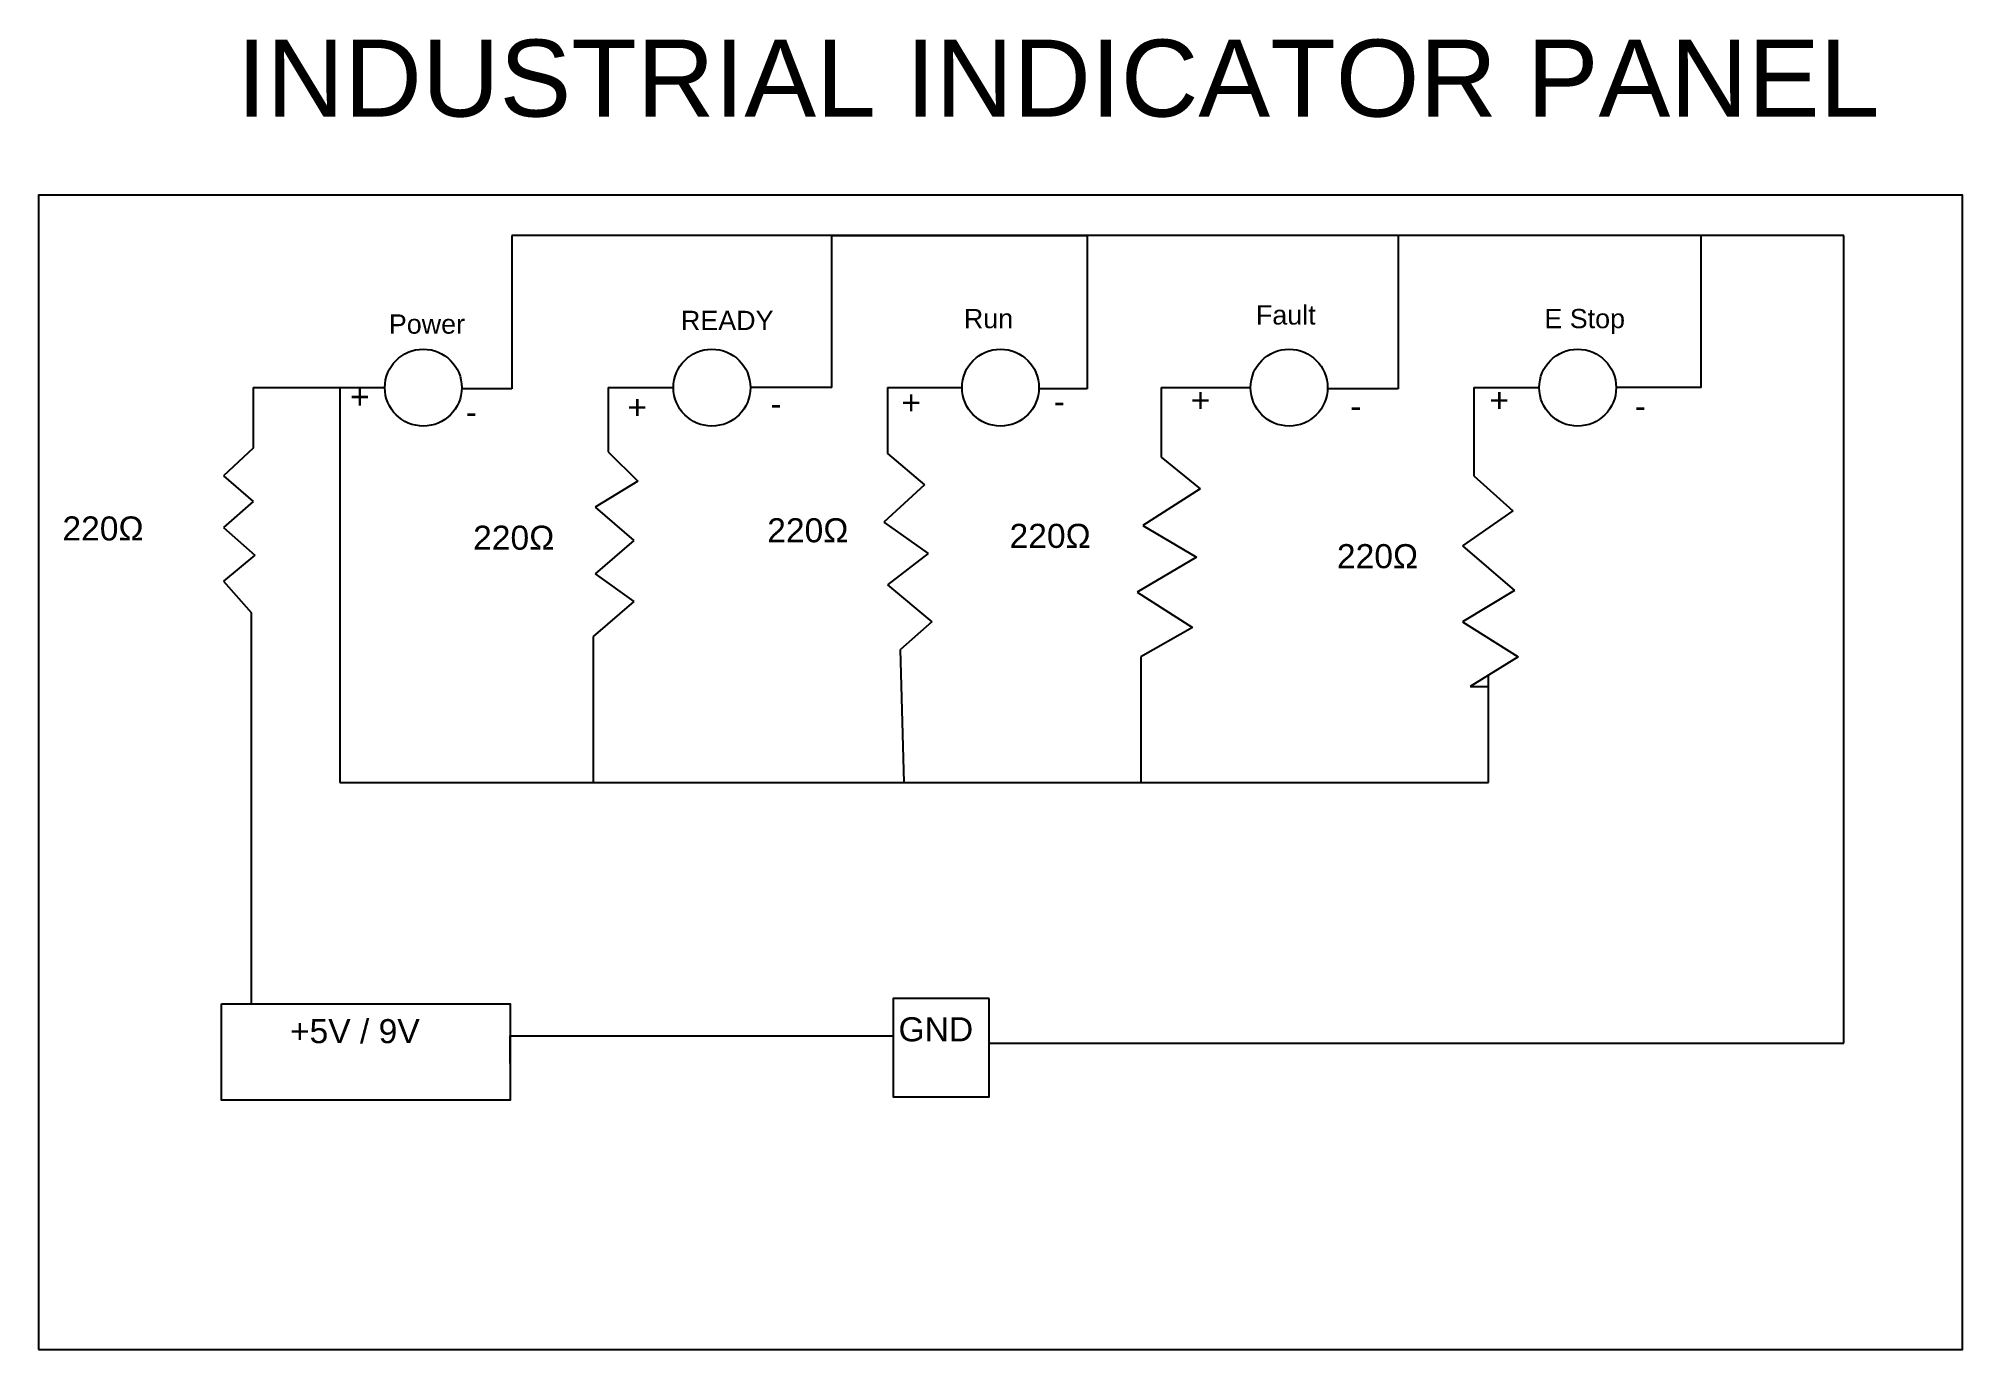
# Model space of a CAD drawing. Header units: millimetres. Extents: x 0 to 200, y 0 to 136.
import ezdxf

# ---------------------------------------------------------------- set-up
doc = ezdxf.new("R2010")
doc.units = ezdxf.units.MM
doc.styles.get("Standard").update_dxf_attribs({"font": 'arial.ttf'})

msp = doc.modelspace()

# ---------------------------------------------------------------- linework, layer by layer
for p, q in [((200, 120), (0, 120)), ((0, 120), (0, 0)), ((200, 0), (200, 120)), ((187.65, 115.82), (49.21, 115.82)), ((49.21, 115.82), (49.21, 99.87)), ((82.48, 100), (82.48, 115.82)), ((82.48, 115.82), (109.01, 115.82)), ((109.01, 115.82), (109.01, 99.87)), ((172.85, 115.82), (141.32, 115.82)), ((141.32, 115.82), (141.32, 99.87)), ((172.85, 100), (172.85, 115.82)), ((187.65, 31.85), (187.65, 115.82)), ((22.3, 100), (22.3, 93.72)), ((22.3, 100), (31.33, 100)), ((31.33, 100), (31.33, 58.94)), ((31.33, 100), (36, 100)), ((59.21, 100), (59.21, 93.34)), ((59.21, 100), (66, 100)), ((82.48, 100), (74, 100)), ((88.25, 100), (88.25, 93.14)), ((88.25, 100), (96, 100)), ((116.7, 100), (116.7, 92.76)), ((116.7, 100), (126, 100)), ((149.2, 100), (149.2, 90.84)), ((149.2, 100), (156, 100)), ((172.85, 100), (164, 100)), ((49.21, 99.87), (44, 99.87)), ((109.01, 99.87), (104, 99.87)), ((141.32, 99.87), (134, 99.87)), ((22.3, 93.72), (19.22, 90.84)), ((22.3, 93.72), (22.3, 93.72)), ((59.21, 93.34), (62.29, 90.26)), ((88.25, 93.14), (92.09, 89.88)), ((116.7, 92.76), (120.74, 89.49)), ((19.22, 90.84), (22.3, 88.15)), ((62.29, 90.26), (57.87, 87.57)), ((149.2, 90.84), (153.24, 87.19)), ((22.3, 88.15), (19.22, 85.46)), ((92.09, 89.88), (87.86, 86.03)), ((120.74, 89.49), (114.78, 85.65)), ((57.87, 87.57), (61.9, 84.11)), ((87.86, 86.03), (92.48, 82.77)), ((153.24, 87.19), (148.04, 83.54)), ((19.22, 85.46), (22.49, 82.58)), ((61.9, 84.11), (57.87, 80.65)), ((114.78, 85.65), (120.36, 82.38)), ((22.49, 82.58), (19.22, 79.88)), ((92.48, 82.77), (88.25, 79.5)), ((120.36, 82.38), (114.2, 78.73)), ((148.04, 83.54), (153.43, 78.92)), ((57.87, 80.65), (61.9, 77.77)), ((19.22, 79.88), (19.22, 79.88)), ((19.22, 79.88), (22.1, 76.62)), ((88.25, 79.5), (92.86, 75.66)), ((114.2, 78.73), (119.97, 75.08)), ((153.43, 78.92), (148.04, 75.66)), ((22.1, 76.62), (22.1, 35.94)), ((61.9, 77.77), (57.67, 74.12)), ((57.67, 74.12), (57.67, 74.12)), ((57.67, 74.12), (57.67, 58.94)), ((92.86, 75.66), (89.59, 72.78)), ((119.97, 75.08), (114.59, 72.01)), ((148.04, 75.66), (153.81, 72.01)), ((89.98, 58.94), (89.59, 72.78)), ((114.59, 72.01), (114.59, 58.94)), ((153.81, 72.01), (148.81, 68.93)), ((150.74, 70.11), (148.81, 68.93)), ((150.74, 58.94), (150.74, 70.11)), ((148.81, 68.93), (148.81, 68.93)), ((148.81, 68.93), (148.81, 68.93)), ((148.81, 68.93), (150.74, 68.93)), ((31.33, 58.94), (150.74, 58.94)), ((57.67, 58.94), (89.98, 58.94)), ((114.59, 58.94), (150.74, 58.94)), ((22.1, 35.94), (22.1, 35.94)), ((49.04, 29.73), (49.04, 32.61)), ((49.04, 32.61), (88.83, 32.61)), ((98.83, 26.27), (98.83, 31.85)), ((98.83, 31.85), (187.65, 31.85)), ((0, 0), (200, 0))]:
    msp.add_line(p, q)
for points in [[(0, 0), (200, 0), (200, 120), (0, 120)], [(0, 0), (200, 0), (200, 120), (0, 120)], [(98.83, 36.5), (88.83, 36.5), (88.83, 26.27), (98.83, 26.27)], [(19.04, 35.94), (49.04, 35.94), (49.04, 25.94), (19.04, 25.94)]]:
    msp.add_lwpolyline(points, close=True)
for centre in [(40, 100), (70, 100), (100, 100), (130, 100), (160, 100)]:
    msp.add_circle(centre, 4)

# ---------------------------------------------------------------- texts
for s, height, p in [('INDUSTRIAL INDICATOR PANEL', 8, (20.61, 128.18)), ('Run', 2, (96.19, 106.18)), ('Fault', 2, (126.55, 106.56)), ('E Stop', 2, (156.53, 106.18)), ('Power', 2, (36.42, 105.61)), ('READY', 2, (66.78, 105.99)), ('+', 2.5, (32.38, 97.82)), ('+', 2.5, (61.23, 96.72)), ('-', 2.5, (76.08, 97.09)), ('+', 2.5, (89.7, 97.21)), ('-', 2.5, (105.54, 97.33)), ('+', 2.5, (119.78, 97.45)), ('+', 2.5, (150.83, 97.45)), ('-', 2.5, (44.41, 96.23)), ('-', 2.5, (136.35, 96.84)), ('-', 2.5, (165.93, 96.84)), ('220Ω', 2.5, (2.49, 84.11)), ('220Ω', 2.5, (75.75, 83.92)), ('220Ω', 2.5, (45.18, 83.15)), ('220Ω', 2.5, (100.94, 83.34)), ('220Ω', 2.5, (134.97, 81.23)), ('+5V / 9V', 2.5, (26.14, 31.85)), ('GND', 2.5, (89.4, 32.04))]:
    msp.add_text(s, height=height).set_placement(p)

doc.saveas('drawing.dxf')
